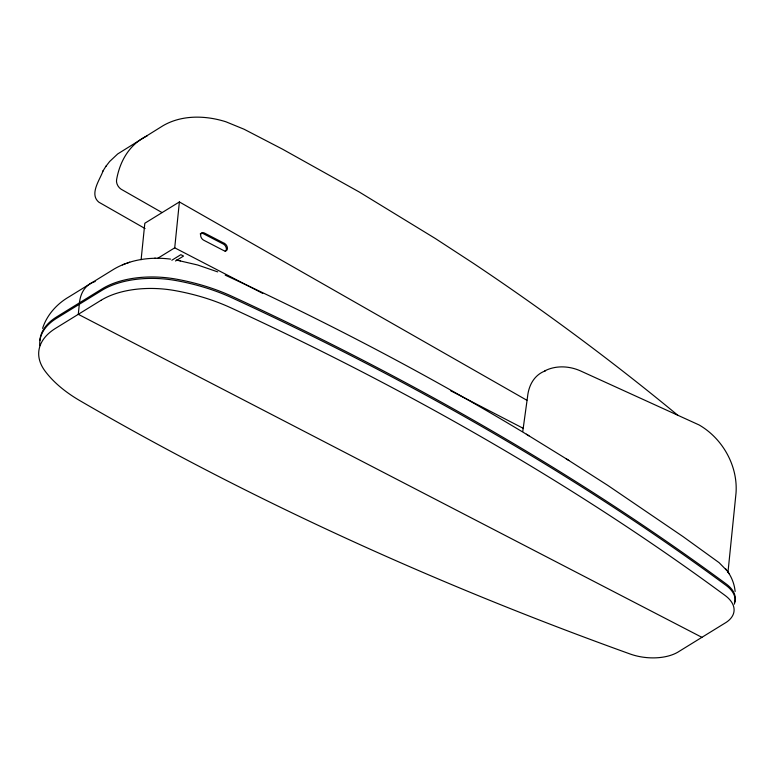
<?xml version="1.0" encoding="UTF-8"?>
<svg xmlns="http://www.w3.org/2000/svg" width="775" height="775" viewBox="0 0 775 775"><rect width="100%" height="100%" fill="white"/><g stroke="black" fill="none" stroke-linecap="round" stroke-linejoin="round"><path stroke-width="1.16" d="M79.312 304.284L78.285 314.321L701.917 637.331M141.108 259.722L144.818 223.248L179.383 201.946L526.884 400.268M157.441 258.482L174.724 247.826L179.383 201.946M727.967 572.396L736.018 493.103C738.023 465.862 722.62 438.543 699.127 424.971L580.213 370.779C569.063 365.877 555.685 365.238 544.699 370.915M522.757 431.51L527.552 396.761A52.671 35.708 58.3 0 1 545.59 370.789M42.586 328.377C46.897 314.912 56.972 303.771 69.13 296.777L114.138 269.022C131.033 259.17 151.358 256.699 170.539 259.102M103.094 170.8C99.994 179.674 89.038 194.118 98.851 202.178L145.051 228.547M105.788 166.499L109.653 161.491L117.713 153.934L163.089 125.676C181.97 114.71 205.588 115.349 225.893 121.772L244.038 129.212L282.546 149.188L359.242 191.997L435.337 238.516L473.322 263.287C544.031 310.552 612.453 361.266 678.028 415.448M102.862 171.168L106.03 166.112M171.827 260.245L180.856 254.675L183.53 256.06L175.508 261.01M122.402 264.876L125.424 263.771M126.964 263.209L129.696 262.221M154.545 258.269L155.572 258.278M176.361 260.032L197.615 264.982L217.688 271.88M179.713 260.671L180.517 260.826M225.234 275.144C328.358 322.739 429.137 375.497 526.38 434.223L528.957 435.802M174.724 247.826L262.725 293.405M450.527 390.677L523.512 428.478M161.985 212.534L121.065 189.178A7.537 5.115 58.3 0 1 116.57 179.819A105.836 71.746 58.3 0 1 147.192 135.858M566.157 458.761L607.765 485.382L683.017 536.591L719.064 562.631L726.921 570.603M526.38 434.223L568.802 460.389M725.545 568.695C730.883 575.147 734.361 583.139 735.126 591.48M727.919 571.969L729.44 574.072M734.283 604.19A39.06 21.497 5.8 0 0 726.107 585.425A2565.047 1412.002 5.8 0 0 231.725 297.707A146.601 80.697 5.8 0 0 176.409 280.627A76.599 42.17 5.8 0 0 101.99 290.296L56.623 318.263A76.599 42.17 5.8 0 0 39.787 345.669M734.438 602.756A39.06 21.497 5.8 0 0 726.252 583.992A2565.047 1412.002 5.8 0 0 231.87 296.273A146.601 80.697 5.8 0 0 176.555 279.194A76.599 42.17 5.8 0 0 102.135 288.862L56.769 316.83A76.599 42.17 5.8 0 0 39.913 340.39M79.457 302.851A42.47 28.791 58.3 0 1 95.18 281.538M225.108 251.41A4.311 2.926 58.3 0 0 226.232 247.884A4.311 2.926 58.3 0 0 223.365 244.067L203.282 233.662A4.311 2.926 58.3 0 0 200.202 233.953M100.973 300.332L55.606 328.309A76.599 42.17 5.8 0 0 45.027 371.031A146.601 80.697 5.8 0 0 79.941 400.694A2565.047 1412.002 5.8 0 0 630.133 654.003A39.06 21.497 5.8 0 0 679.229 651.31L724.606 623.342A39.06 21.497 5.8 0 0 725.09 595.462A2565.047 1412.002 5.8 0 0 230.708 307.743A146.601 80.697 5.8 0 0 175.382 290.673A76.599 42.17 5.8 0 0 100.973 300.332M224.44 243.398L204.368 233.004A4.311 2.926 58.3 0 0 200.657 234.854A4.311 2.926 58.3 0 0 203.641 240.172L223.713 250.567A4.311 2.926 58.3 0 0 227.424 248.717A4.311 2.926 58.3 0 0 224.44 243.398"/></g></svg>
